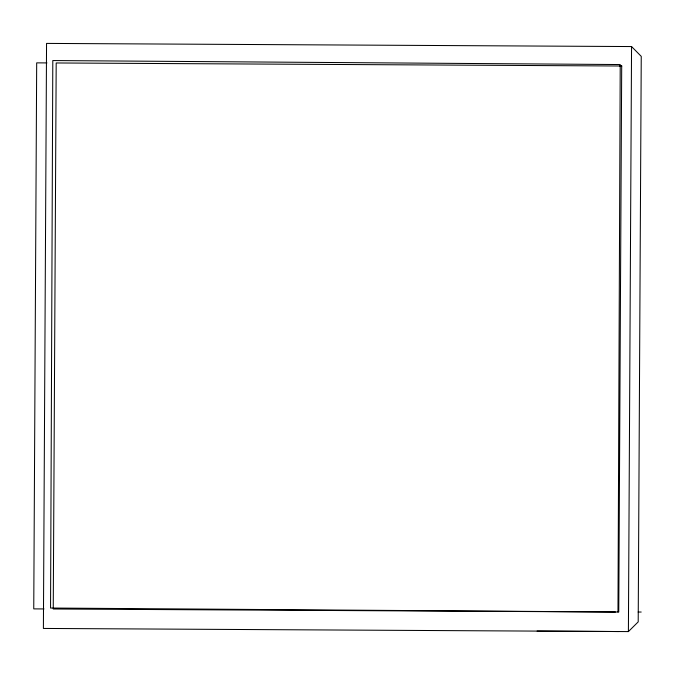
<?xml version="1.0" encoding="UTF-8"?>
<svg xmlns="http://www.w3.org/2000/svg" width="675" height="675" viewBox="0 0 675 675"><rect width="100%" height="100%" fill="white"/><g stroke="black" fill="none" stroke-linecap="round" stroke-linejoin="round"><path stroke-width="1.01" d="M617.979 612.031L620.224 64.547L52.802 60.548L50.549 608.032L618.756 612.031L621.7 66.007L56.194 62.969L53.249 608.993L615.448 612.014M628.4 631.589L631.555 46.558L46.55 43.411L43.394 628.442L628.4 631.589L638.204 621.886L641.25 56.362L631.555 46.558M638.12 612.031L641.199 612.031M46.955 62.918L36.686 62.859L33.75 608.884L44.01 608.943M537.081 631.066L618.654 631.538M621.7 66.007L619.734 66.007L621.7 66.007"/></g></svg>
